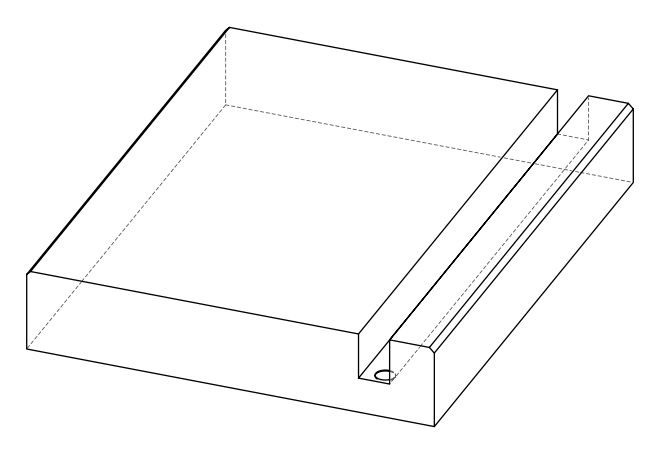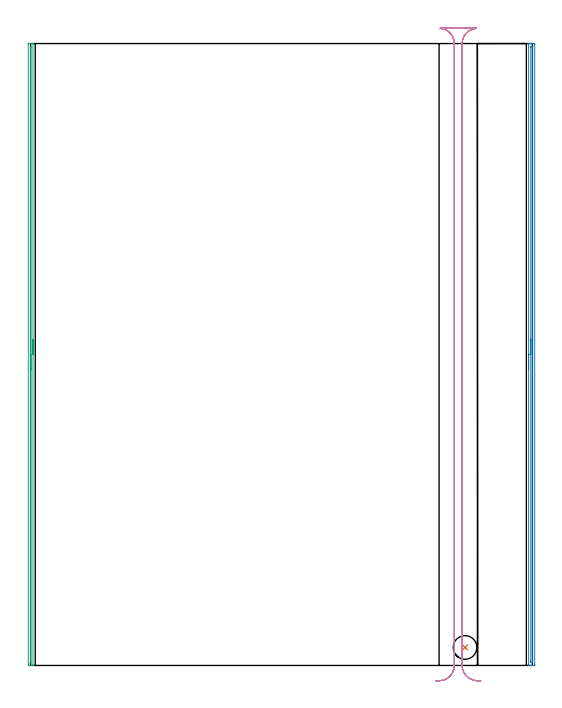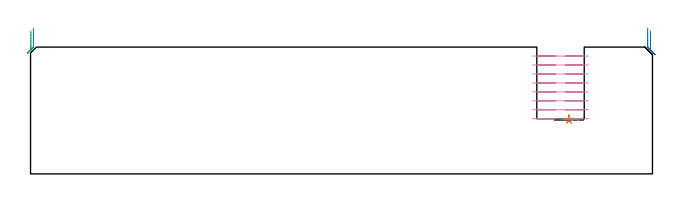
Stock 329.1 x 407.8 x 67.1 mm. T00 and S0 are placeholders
(PLAN: 4 operations, 2 tool changes, 28 min)
(1 INDEXABLE_INSERT_DRILL_BLIND_HOLE_FROM_SOLID | STEP1POCKET | NXT0302_002 | 0.02 min | 7291 mm3)
(2 AREA_MILL | FG_CHAMFER_SURFACE | UGT0205_001 | 6.68 min | 3262 mm3)
(3 AREA_MILL_1 | FG_CHAMFER_SURFACE_1 | UGT0205_001 | 6.66 min | 1959 mm3)
(4 MILL_RECTANGULAR_SLOT | SLOT_RECTANGULAR | UGT0201_094 | Follow Part, ap 5, ae 75% | 14.6 min | 380809 mm3)
(TOOL NXT0302_002 | Index. Insert Drill 15.5mm [880-D1550L20-05] | D15.5 PA176 FL78 Z2)
(TOOL UGT0205_001 | Chamfer Mill 20 x 3 x 45 deg. | D20 FL50 Z2)
(TOOL UGT0201_094 | End mill 20 mm | D20 FL38 Z4)
(OP 1 INDEXABLE_INSERT_DRILL_BLIND_HOLE_FROM_SOLID)
G17 G21 G94 G90
T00 M6
G54
G17 G0 G90 X284.9 Y11.8 S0 M3
G43 Z77.1 H1
G94 G81 G98 Z28.2 F250. R31.2
G80
M5
M2
(OP 2 AREA_MILL)
G17 G21 G94 G90
T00 M6
G54
G17 G0 G90 X326.6 Y193.9 S1061 M3
G43 Z77.1 H0
G94 G1 Y193.938 Z76.228 F250.
Y194.052 Z75.363
Y194.241 Z74.512
Y194.503 Z73.68
Y194.837 Z72.874
Y195.24 Z72.1
Y195.708 Z71.364
Y196.24 Z70.672
Y196.829 Z70.029
Y197.472 Z69.439
Y198.164 Z68.908
Y198.9 Z68.44
Y199.674 Z68.037
Y200.48 Z67.703
Y201.312 Z67.441
Y202.163 Z67.252
Y203.028 Z67.138
Y203.9 Z67.1
Y407.626
X326.602 Y407.79 Z67.088
X326.701 Y407.798 Z66.991
X326.805 Y407.8 Z66.894
X327.056 Z66.643
X327.732 Z65.963
X328.938 Z64.759
X329.468 Z64.226
X330.071 Z63.624
X330.336 Y407.797 Z63.359
X330.593 Y407.79 Z63.102
X330.598 Y407.449 Z63.1
X330.6 Y407.179
Y406.908
Y0.621
X330.598 Y0.351
X330.593 Y0.01 Z63.102
X330.336 Y0. Z63.359
X330.071 Z63.624
X329.468 Z64.226
X328.938 Z64.759
X328.6 Z65.096
X328.07 Z65.626
X327.732 Z65.963
X326.805 Z66.894
X326.702 Z66.989
X326.651 Z67.04
X326.603 Y0.01 Z67.088
X326.6 Y0.174 Z67.1
Y203.9
X328.014 Z65.686
Y405.101
X328.016 Y405.392 Z65.684
X328.019 Y405.693 Z65.681
X328.021 Y405.767 Z65.679
X328.029 Y405.79 Z65.671
X328.072 Y405.793 Z65.628
X328.206 Y405.798 Z65.494
X328.6 Y405.799 Z65.1
X329.075 Y405.797 Z64.625
X329.164 Y405.79 Z64.536
X329.179 Y405.787 Z64.521
X329.181 Y405.757 Z64.519
X329.184 Y405.685 Z64.516
X329.185 Y405.392 Z64.515
X329.186 Y404.789 Z64.514
X329.185 Y2.699 Z64.515
X329.184 Y2.408 Z64.516
X329.181 Y2.106 Z64.519
X329.179 Y2.033 Z64.521
X329.171 Y2.01 Z64.529
X329.128 Y2.007 Z64.572
X328.994 Y2.002 Z64.706
X328.6 Y2.001 Z65.1
X328.125 Y2.003 Z65.575
X328.036 Y2.01 Z65.664
X328.021 Y2.013 Z65.679
X328.019 Y2.043 Z65.681
X328.016 Y2.115 Z65.684
X328.015 Y2.408 Z65.685
X328.014 Y3.011 Z65.686
Y203.9
Y204.772 Z65.724
Y205.636 Z65.838
Y206.488 Z66.027
Y207.32 Z66.289
Y208.126 Z66.623
Y208.9 Z67.026
Y209.636 Z67.494
Y210.328 Z68.025
Y210.971 Z68.615
Y211.56 Z69.258
Y212.091 Z69.95
Y212.56 Z70.686
Y212.963 Z71.46
Y213.297 Z72.266
Y213.559 Z73.098
Y213.748 Z73.949
Y213.862 Z74.814
Y213.9 Z75.686
G0 Z77.1
M5
M2
(OP 3 AREA_MILL_1)
G17 G21 G94 G90
T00 M6
G54
G17 G0 G90 X1.6 Y213.9 S1061 M3
G43 Z77.1 H0
G94 G1 Y213.862 Z76.228 F250.
Y213.748 Z75.363
Y213.559 Z74.512
Y213.297 Z73.68
Y212.963 Z72.874
Y212.56 Z72.1
Y212.091 Z71.364
Y211.56 Z70.672
Y210.971 Z70.029
Y210.328 Z69.439
Y209.636 Z68.908
Y208.9 Z68.44
Y208.126 Z68.037
Y207.32 Z67.703
Y206.488 Z67.441
Y205.636 Z67.252
Y204.772 Z67.138
Y203.9 Z67.1
Y0.174
X1.597 Y0.01 Z67.088
X1.504 Y0.002 Z66.996
X1.406 Y0. Z66.905
X1.158 Z66.658
X0.484 Z65.978
X-0.721 Z64.776
X-1.115 Z64.38
X-1.251 Y0.002 Z64.244
X-1.493 Y0.01 Z64.001
X-1.498 Y0.365 Z64.
X-1.5 Y0.621
Y0.878
Y407.179
X-1.498 Y407.435
X-1.493 Y407.79 Z64.001
X-1.251 Y407.8 Z64.244
X-0.721 Z64.776
X-0.383 Z65.112
X0.146 Z65.642
X0.484 Z65.978
X1.158 Z66.658
X1.406 Z66.905
X1.504 Y407.798 Z66.996
X1.597 Y407.79 Z67.088
X1.6 Y407.626 Z67.1
Y203.9
X0.186 Z65.686
Y2.715
X0.184 Y2.408 Z65.684
X0.182 Y2.203 Z65.682
X0.179 Y2.022 Z65.679
X0.006 Y2.007 Z65.506
X-0.068 Y2.01 Z65.432
X-0.079 Y2.014 Z65.421
X-0.081 Y2.039 Z65.419
X-0.084 Y2.099 Z65.416
X-0.085 Y2.408 Z65.415
X-0.086 Y2.688 Z65.414
X-0.085 Y405.392 Z65.415
X-0.083 Y405.672 Z65.417
X-0.08 Y405.759 Z65.42
X-0.078 Y405.79 Z65.422
X-0.059 Y405.792 Z65.441
X0.091 Y405.797 Z65.591
X0.168 Y405.79 Z65.668
X0.179 Y405.786 Z65.679
X0.181 Y405.761 Z65.681
X0.184 Y405.701 Z65.684
X0.185 Y405.392 Z65.685
X0.186 Y405.085 Z65.686
Y203.9
Y203.028 Z65.724
Y202.163 Z65.838
Y201.312 Z66.026
Y200.48 Z66.289
Y199.674 Z66.623
Y198.9 Z67.025
Y198.164 Z67.494
Y197.472 Z68.025
Y196.829 Z68.615
Y196.24 Z69.258
Y195.708 Z69.95
Y195.24 Z70.686
Y194.837 Z71.46
Y194.503 Z72.266
Y194.241 Z73.098
Y194.052 Z73.949
Y193.938 Z74.814
Y193.9 Z75.686
G0 Z77.1
M5
M2
(OP 4 MILL_RECTANGULAR_SLOT)
G17 G21 G94 G90
T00 M6
G54
G17 G0 G90 X295.217 Y-10.202 S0 M3
G43 Z77.1 H0
Z62.362
G94 G1 X292.226 Y-9.97 F250.
G2 X283. Y0. R10. F500.
G1 Y407.8
G2 X292.226 Y417.77 R10.
G1 Y417.8
X268.674
Y417.77
G2 X277.9 Y407.8 R10.
G1 Y0.
G2 X268.674 Y-9.97 R10.
G1 X265.683 Y-10.202 F250.
G0 X295.217 Z57.625
G1 X292.226 Y-9.97
G2 X283. Y0. R10. F500.
G1 Y407.8
G2 X292.226 Y417.77 R10.
G1 Y417.8
X268.674
Y417.77
G2 X277.9 Y407.8 R10.
G1 Y0.
G2 X268.674 Y-9.97 R10.
G1 X265.683 Y-10.202 F250.
G0 X295.217 Z52.887
G1 X292.226 Y-9.97
G2 X283. Y0. R10. F500.
G1 Y407.8
G2 X292.226 Y417.77 R10.
G1 Y417.8
X268.674
Y417.77
G2 X277.9 Y407.8 R10.
G1 Y0.
G2 X268.674 Y-9.97 R10.
G1 X265.683 Y-10.202 F250.
G0 X295.217 Z48.15
G1 X292.226 Y-9.97
G2 X283. Y0. R10. F500.
G1 Y407.8
G2 X292.226 Y417.77 R10.
G1 Y417.8
X268.674
Y417.77
G2 X277.9 Y407.8 R10.
G1 Y0.
G2 X268.674 Y-9.97 R10.
G1 X265.683 Y-10.202 F250.
G0 X295.217 Z43.412
G1 X292.226 Y-9.97
G2 X283. Y0. R10. F500.
G1 Y407.8
G2 X292.226 Y417.77 R10.
G1 Y417.8
X268.674
Y417.77
G2 X277.9 Y407.8 R10.
G1 Y0.
G2 X268.674 Y-9.97 R10.
G1 X265.683 Y-10.202 F250.
G0 X295.217 Z38.675
G1 X292.226 Y-9.97
G2 X283. Y0. R10. F500.
G1 Y407.8
G2 X292.226 Y417.77 R10.
G1 Y417.8
X268.674
Y417.77
G2 X277.9 Y407.8 R10.
G1 Y0.
G2 X268.674 Y-9.97 R10.
G1 X265.683 Y-10.202 F250.
G0 X295.217 Z33.937
G1 X292.226 Y-9.97
G2 X283. Y0. R10. F500.
G1 Y407.8
G2 X292.226 Y417.77 R10.
G1 Y417.8
X268.674
Y417.77
G2 X277.9 Y407.8 R10.
G1 Y0.
G2 X268.674 Y-9.97 R10.
G1 X265.683 Y-10.202 F250.
G0 X295.217 Z29.2
G1 X292.226 Y-9.97
G2 X283. Y0. R10. F500.
G1 Y407.8
G2 X292.226 Y417.77 R10.
G1 Y417.8
X268.674
Y417.77
G2 X277.9 Y407.8 R10.
G1 Y0.
G2 X268.674 Y-9.97 R10.
G1 X265.683 Y-10.202 F250.
G0 Z77.1
M5
M2
